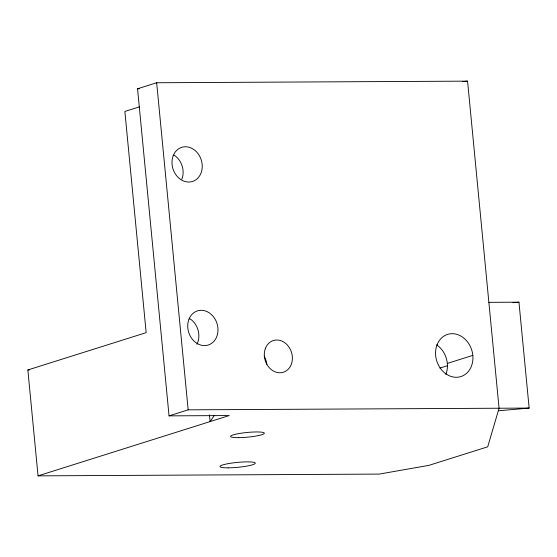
<?xml version="1.0" encoding="UTF-8"?>
<svg xmlns="http://www.w3.org/2000/svg" width="557" height="557" viewBox="0 0 557 557"><rect width="100%" height="100%" fill="white"/><g stroke="black" fill="none" stroke-linecap="round" stroke-linejoin="round"><path stroke-width="0.84" d="M214.18 415.633L210.1 421.586L209.453 414.861M38.043 475.859L229.219 415.557L169.05 415.863L137.551 88.779L156.67 82.749L467.567 81.141L499.065 408.225L487.716 446.811L428.925 465.36L379.226 474.091L38.043 475.859L27.85 369.966L146.164 332.647L124.865 111.456L139.751 106.756M169.05 415.863L188.162 409.834L529.15 408.072L518.957 302.179L488.865 302.34M447.327 363.429L472.816 355.394M439.905 368.1L447.362 365.747M462.373 81.601L467.567 81.141M512.955 302.709L518.957 302.179M498.306 410.801L529.15 408.072M137.551 88.779L139.292 88.772M27.85 369.966L29.591 369.959M156.67 82.749L188.162 409.834M264.157 356.181A16.626 13.772 72.5 0 1 266.817 364.369M174.042 155.111A17.908 14.837 72.5 0 1 181.867 179.194M189.791 318.653A17.908 14.837 72.5 0 1 196.906 344.289M436.848 345.013A22.12 18.325 72.5 0 1 445.885 374.346M265.459 348.264A16.626 13.772 72.5 0 0 279.92 372.786A16.626 13.772 72.5 0 0 289.647 348.139A16.626 13.772 72.5 0 0 265.459 348.264M173.234 155.647A17.908 14.837 72.5 0 0 188.809 182.055A17.908 14.837 72.5 0 0 199.288 155.514A17.908 14.837 72.5 0 0 173.234 155.647M188.976 319.189A17.908 14.837 72.5 0 0 204.558 345.598A17.908 14.837 72.5 0 0 215.037 319.057A17.908 14.837 72.5 0 0 188.976 319.189M437.092 344.672A22.12 18.325 72.5 0 0 456.336 377.291A22.12 18.325 72.5 0 0 469.279 344.505A22.12 18.325 72.5 0 0 437.092 344.672M228.154 467.845A17.747 2.472 -5.5 0 0 255.273 463.299A17.747 2.472 -5.5 0 0 229.449 463.431A17.747 2.472 -5.5 0 0 228.154 467.845M238.438 437.656A16.933 2.353 -5.5 0 0 264.324 433.318A16.933 2.353 -5.5 0 0 239.677 433.443A16.933 2.353 -5.5 0 0 238.438 437.656"/></g></svg>
